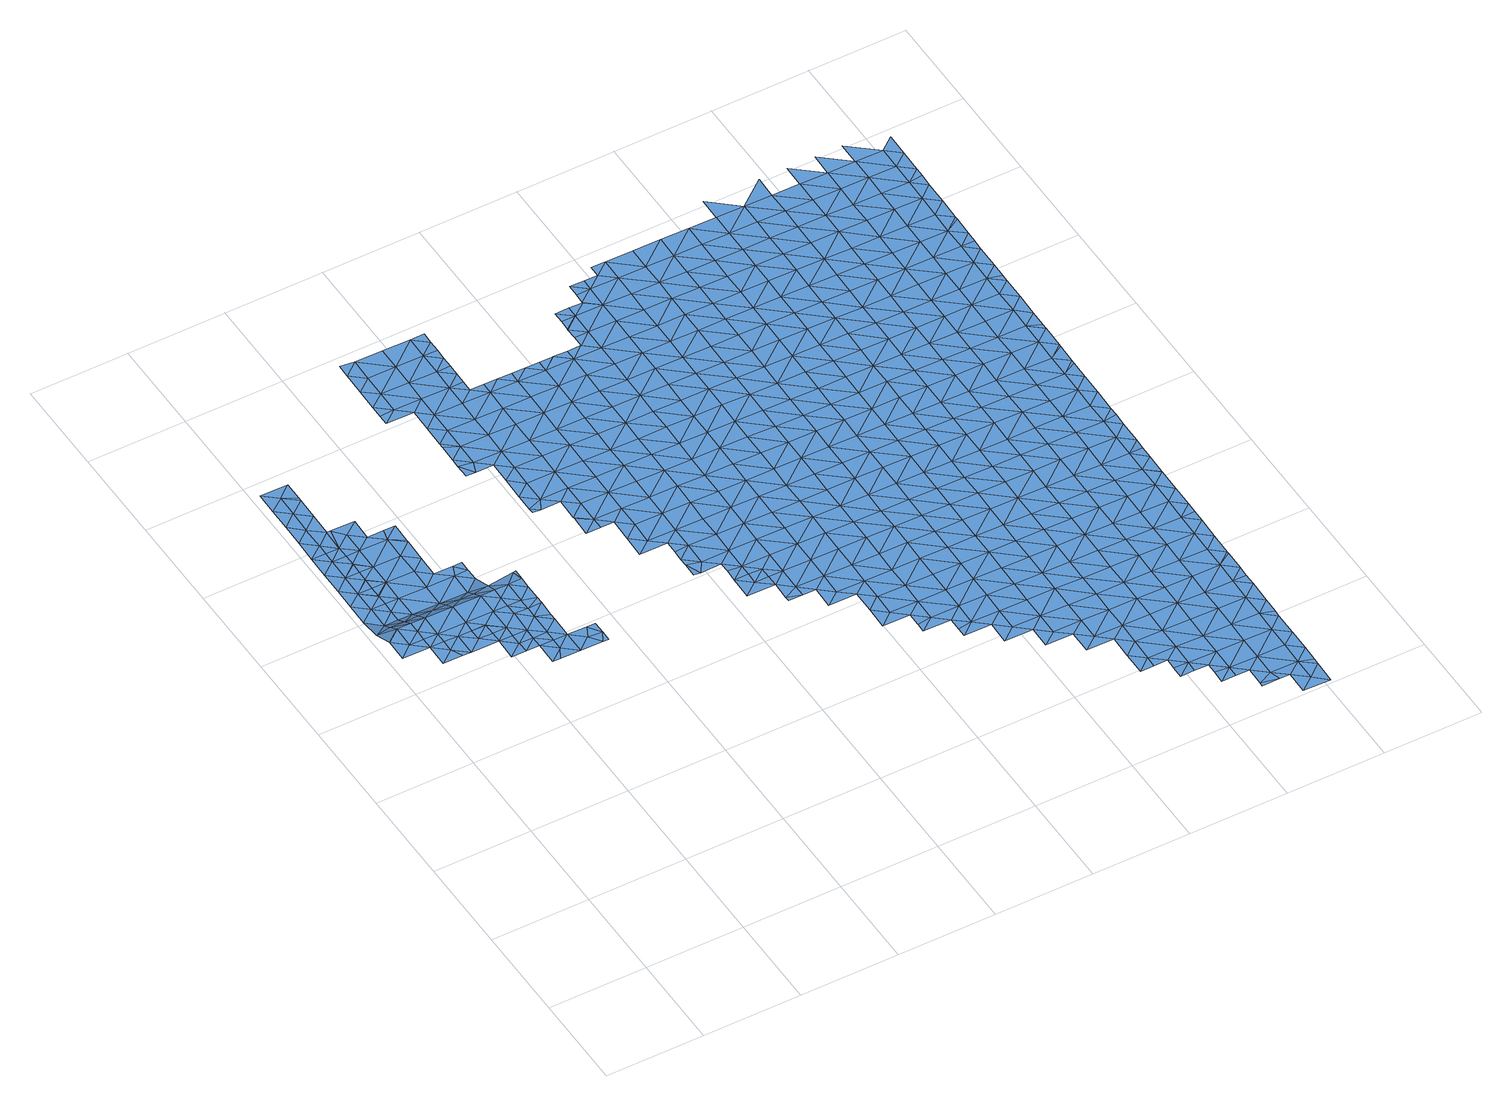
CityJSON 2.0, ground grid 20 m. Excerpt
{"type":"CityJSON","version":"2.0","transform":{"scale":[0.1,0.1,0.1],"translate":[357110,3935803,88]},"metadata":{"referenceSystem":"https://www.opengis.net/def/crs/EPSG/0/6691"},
"CityObjects":{
"waterbody1":{"type":"WaterBody","attributes":{"name":"10","class":"1140","function":"1","WaterBodyRiverFloodingRiskAttribute.description":"5","WaterBodyRiverFloodingRiskAttribute.rankOrg":"2","WaterBodyRiverFloodingRiskAttribute.adminType":"2","WaterBodyRiverFloodingRiskAttribute.scale":"L2"},"geometry":[{"type":"MultiSurface","lod":"1","boundaries":[[[0,1,2]],[[1,0,3]],[[0,4,3]],[[5,6,7]],[[6,5,3]],[[5,8,3]],[[9,10,1]],[[9,1,11]],[[11,3,8]],[[4,6,3]],[[11,1,3]],[[1,10,2]]]}]},
"waterbody2":{"type":"WaterBody","attributes":{"name":"10","class":"1140","function":"1","WaterBodyRiverFloodingRiskAttribute.description":"5","WaterBodyRiverFloodingRiskAttribute.rankOrg":"1","WaterBodyRiverFloodingRiskAttribute.adminType":"2","WaterBodyRiverFloodingRiskAttribute.scale":"L2"},"geometry":[{"type":"MultiSurface","lod":"1","boundaries":[[[12,13,14]],[[12,14,15]],[[15,14,16]],[[14,17,16]],[[18,17,14]],[[19,18,20]],[[21,19,20]],[[20,22,21]],[[21,22,23]],[[24,25,21]],[[25,19,21]],[[26,27,28]],[[5,29,28]],[[7,29,5]],[[8,5,28]],[[8,28,30]],[[13,31,14]],[[28,16,30]],[[27,16,28]],[[20,32,22]],[[33,32,20]],[[20,34,33]],[[14,31,34]],[[35,16,27]],[[15,16,35]],[[17,30,16]],[[14,34,20]],[[20,18,14]],[[29,26,28]],[[23,36,21]],[[21,36,24]]]}]},
"waterbody3":{"type":"WaterBody","attributes":{"name":"10","class":"1140","function":"1","WaterBodyRiverFloodingRiskAttribute.description":"5","WaterBodyRiverFloodingRiskAttribute.rankOrg":"2","WaterBodyRiverFloodingRiskAttribute.adminType":"2","WaterBodyRiverFloodingRiskAttribute.scale":"L2"},"geometry":[{"type":"MultiSurface","lod":"1","boundaries":[[[10,37,38]],[[39,40,41]],[[42,40,39]],[[42,43,40]],[[44,43,38]],[[43,45,38]],[[46,38,37]],[[45,10,38]],[[44,38,46]],[[44,40,43]],[[44,47,40]],[[41,40,47]],[[42,39,48]]]}]},
"waterbody4":{"type":"WaterBody","attributes":{"name":"10","class":"1140","function":"1","WaterBodyRiverFloodingRiskAttribute.description":"5","WaterBodyRiverFloodingRiskAttribute.rankOrg":"3","WaterBodyRiverFloodingRiskAttribute.adminType":"2","WaterBodyRiverFloodingRiskAttribute.scale":"L2"},"geometry":[{"type":"MultiSurface","lod":"1","boundaries":[[[49,50,51]],[[49,51,52]],[[53,54,55]],[[56,57,58]],[[2,10,51]],[[2,51,0]],[[6,4,50]],[[50,7,6]],[[59,7,50]],[[60,49,61]],[[60,62,49]],[[50,49,62]],[[43,42,52]],[[63,64,65]],[[66,65,64]],[[67,65,66]],[[48,65,67]],[[39,65,48]],[[67,66,68]],[[69,66,70]],[[66,71,70]],[[70,71,58]],[[58,71,72]],[[72,56,58]],[[73,56,72]],[[74,70,75]],[[75,70,76]],[[76,58,57]],[[76,70,58]],[[69,70,74]],[[66,64,71]],[[65,47,63]],[[41,47,65]],[[39,41,65]],[[42,48,52]],[[45,43,51]],[[45,51,10]],[[0,50,4]],[[62,59,50]],[[51,50,0]],[[52,51,43]],[[52,48,67]],[[49,52,77]],[[67,77,52]],[[78,77,67]],[[55,54,77]],[[54,61,77]],[[77,61,49]],[[68,78,67]],[[55,77,78]]]}]},
"waterbody5":{"type":"WaterBody","attributes":{"name":"10","class":"1140","function":"1","WaterBodyRiverFloodingRiskAttribute.description":"5","WaterBodyRiverFloodingRiskAttribute.rankOrg":"1","WaterBodyRiverFloodingRiskAttribute.adminType":"2","WaterBodyRiverFloodingRiskAttribute.scale":"L2"},"geometry":[{"type":"MultiSurface","lod":"1","boundaries":[[[64,63,79]],[[63,47,79]],[[80,79,81]],[[72,79,80]],[[80,73,72]],[[64,72,71]],[[64,79,72]],[[79,47,81]]]}]},
"waterbody6":{"type":"WaterBody","attributes":{"name":"10","class":"1140","function":"1","WaterBodyRiverFloodingRiskAttribute.description":"5","WaterBodyRiverFloodingRiskAttribute.rankOrg":"2","WaterBodyRiverFloodingRiskAttribute.adminType":"2","WaterBodyRiverFloodingRiskAttribute.scale":"L2"},"geometry":[{"type":"MultiSurface","lod":"1","boundaries":[[[29,7,26]],[[26,7,82]],[[7,59,82]],[[59,62,82]],[[62,60,83]],[[60,61,83]],[[54,84,61]],[[54,53,84]],[[83,82,62]],[[27,26,82]],[[82,85,27]],[[35,27,85]],[[15,86,12]],[[13,12,86]],[[13,86,31]],[[31,86,34]],[[34,86,87]],[[33,34,87]],[[88,25,24]],[[89,90,91]],[[89,84,90]],[[89,83,84]],[[92,83,89]],[[92,85,83]],[[92,86,85]],[[93,86,92]],[[93,94,86]],[[95,94,93]],[[96,94,95]],[[96,97,94]],[[98,97,96]],[[99,97,98]],[[97,99,100]],[[101,25,88]],[[102,103,104]],[[105,103,102]],[[105,106,103]],[[107,106,105]],[[108,103,109]],[[110,97,111]],[[110,87,97]],[[22,87,110]],[[32,87,22]],[[23,22,110]],[[112,113,107]],[[88,113,112]],[[88,112,101]],[[101,112,114]],[[114,112,105]],[[107,105,112]],[[109,103,106]],[[105,102,114]],[[108,104,103]],[[95,93,115]],[[87,94,97]],[[33,87,32]],[[85,15,35]],[[111,97,100]],[[116,115,89]],[[117,116,91]],[[89,91,116]],[[90,84,53]],[[83,61,84]],[[89,115,92]],[[83,85,82]],[[85,86,15]],[[94,87,86]],[[93,92,115]],[[118,119,120]],[[111,119,118]],[[120,113,36]],[[36,113,88]],[[110,118,36]],[[23,110,36]],[[118,110,111]],[[120,36,118]],[[24,36,88]]]}]},
"waterbody7":{"type":"WaterBody","attributes":{"name":"10","class":"1140","function":"1","WaterBodyRiverFloodingRiskAttribute.description":"5","WaterBodyRiverFloodingRiskAttribute.rankOrg":"2","WaterBodyRiverFloodingRiskAttribute.adminType":"2","WaterBodyRiverFloodingRiskAttribute.scale":"L2"},"geometry":[{"type":"MultiSurface","lod":"1","boundaries":[[[121,122,73]],[[123,124,122]],[[57,122,124]],[[56,122,57]],[[56,73,122]],[[123,122,121]]]}]},
"waterbody8":{"type":"WaterBody","attributes":{"name":"10","class":"1140","function":"1","WaterBodyRiverFloodingRiskAttribute.description":"5","WaterBodyRiverFloodingRiskAttribute.rankOrg":"1","WaterBodyRiverFloodingRiskAttribute.adminType":"2","WaterBodyRiverFloodingRiskAttribute.scale":"L2"},"geometry":[{"type":"MultiSurface","lod":"1","boundaries":[[[68,66,69]],[[69,125,126]],[[125,127,126]],[[128,129,130]],[[125,69,74]],[[68,69,126]],[[53,55,131]],[[129,131,127]],[[128,53,131]],[[128,131,129]],[[78,131,55]],[[126,78,68]],[[131,78,126]],[[131,126,127]]]}]},
"waterbody9":{"type":"WaterBody","attributes":{"name":"10","class":"1140","function":"1","WaterBodyRiverFloodingRiskAttribute.description":"5","WaterBodyRiverFloodingRiskAttribute.rankOrg":"3","WaterBodyRiverFloodingRiskAttribute.adminType":"2","WaterBodyRiverFloodingRiskAttribute.scale":"L2"},"geometry":[{"type":"MultiSurface","lod":"1","boundaries":[[[132,133,134]],[[132,135,124]],[[135,57,124]],[[136,57,135]],[[136,134,137]],[[136,135,134]],[[135,132,134]]]}]},
"waterbody10":{"type":"WaterBody","attributes":{"name":"10","class":"1140","function":"1","WaterBodyRiverFloodingRiskAttribute.description":"5","WaterBodyRiverFloodingRiskAttribute.rankOrg":"2","WaterBodyRiverFloodingRiskAttribute.adminType":"2","WaterBodyRiverFloodingRiskAttribute.scale":"L2"},"geometry":[{"type":"MultiSurface","lod":"1","boundaries":[[[138,139,140]],[[141,142,143]],[[144,145,138]],[[141,146,142]],[[144,138,140]],[[147,148,149]],[[150,141,143]],[[151,152,147]],[[149,151,147]],[[153,154,146]],[[141,153,146]],[[155,144,140]],[[156,157,158]],[[156,145,157]],[[145,144,157]],[[151,159,152]],[[160,161,158]],[[157,160,158]],[[162,163,154]],[[153,162,154]],[[149,164,151]],[[165,152,159]],[[166,167,168]],[[169,157,144]],[[155,169,144]],[[170,153,141]],[[159,171,165]],[[172,166,168]],[[173,150,161]],[[165,171,155]],[[160,173,161]],[[167,166,174]],[[170,141,150]],[[175,163,176]],[[177,164,174]],[[163,162,176]],[[157,178,160]],[[179,151,164]],[[173,170,150]],[[151,180,159]],[[169,155,171]],[[170,181,153]],[[153,182,162]],[[174,166,177]],[[183,173,160]],[[177,179,164]],[[181,182,153]],[[159,180,171]],[[166,172,184]],[[182,176,162]],[[178,157,169]],[[185,186,187]],[[178,183,160]],[[185,188,184]],[[151,179,180]],[[171,189,169]],[[186,190,187]],[[191,166,184]],[[166,192,177]],[[193,170,173]],[[188,185,187]],[[180,189,171]],[[194,195,196]],[[182,197,176]],[[191,192,166]],[[196,198,194]],[[193,181,170]],[[199,173,183]],[[191,184,188]],[[200,194,198]],[[200,201,202]],[[179,177,192]],[[190,203,187]],[[204,205,169]],[[193,173,199]],[[202,201,190]],[[204,169,189]],[[196,206,198]],[[178,169,205]],[[178,207,183]],[[200,198,201]],[[193,208,181]],[[181,209,182]],[[180,179,210]],[[188,211,191]],[[208,209,181]],[[188,187,211]],[[212,199,183]],[[179,192,210]],[[190,201,203]],[[182,213,197]],[[214,193,199]],[[211,187,203]],[[207,178,205]],[[191,215,192]],[[216,180,210]],[[217,218,219]],[[211,215,191]],[[189,180,220]],[[212,214,199]],[[206,217,219]],[[218,221,219]],[[201,198,222]],[[198,206,222]],[[223,208,193]],[[219,222,206]],[[220,180,216]],[[204,189,220]],[[224,223,193]],[[212,183,207]],[[225,210,192]],[[224,193,214]],[[222,226,201]],[[227,205,204]],[[215,228,192]],[[229,230,231]],[[182,209,213]],[[221,232,219]],[[203,201,226]],[[228,225,192]],[[230,233,234]],[[229,233,230]],[[235,236,208]],[[208,236,209]],[[235,208,223]],[[237,204,220]],[[203,238,211]],[[239,214,212]],[[240,238,203]],[[236,241,209]],[[216,210,225]],[[242,220,216]],[[240,203,226]],[[227,204,237]],[[207,205,227]],[[243,215,211]],[[244,212,207]],[[241,245,209]],[[209,245,213]],[[246,247,232]],[[246,234,247]],[[234,233,247]],[[229,248,233]],[[249,239,212]],[[219,232,250]],[[238,243,211]],[[245,251,213]],[[252,237,220]],[[242,216,225]],[[222,219,253]],[[244,207,227]],[[215,254,228]],[[242,252,220]],[[232,247,250]],[[244,255,212]],[[253,219,250]],[[248,256,233]],[[253,257,222]],[[243,254,215]],[[258,259,248]],[[228,254,225]],[[226,222,257]],[[260,259,258]],[[249,212,255]],[[252,261,237]],[[237,262,227]],[[257,263,226]],[[263,238,240]],[[264,242,225]],[[261,262,237]],[[247,233,265]],[[240,226,263]],[[254,264,225]],[[248,259,256]],[[227,266,244]],[[267,268,269]],[[265,270,247]],[[271,249,255]],[[233,256,265]],[[262,266,227]],[[238,272,243]],[[250,247,270]],[[263,272,238]],[[273,267,269]],[[244,266,255]],[[264,274,242]],[[242,275,252]],[[276,271,255]],[[253,250,270]],[[267,277,268]],[[268,277,260]],[[243,278,254]],[[270,279,253]],[[252,275,261]],[[280,276,255]],[[256,259,281]],[[259,260,281]],[[257,253,279]],[[282,264,254]],[[242,274,275]],[[279,283,257]],[[257,284,263]],[[243,272,278]],[[278,282,254]],[[285,286,287]],[[260,277,281]],[[273,288,267]],[[255,266,280]],[[286,285,273]],[[262,261,289]],[[256,281,290]],[[265,256,291]],[[264,292,274]],[[263,293,272]],[[294,285,287]],[[277,267,288]],[[261,275,289]],[[291,295,265]],[[296,276,280]],[[256,290,291]],[[257,283,284]],[[297,298,262]],[[272,293,278]],[[292,264,282]],[[270,265,295]],[[273,285,288]],[[281,277,299]],[[262,289,297]],[[266,262,298]],[[293,263,284]],[[275,274,300]],[[277,288,299]],[[279,270,301]],[[296,280,302]],[[303,304,305]],[[274,292,300]],[[290,281,306]],[[280,266,307]],[[283,279,301]],[[302,280,308]],[[304,303,294]],[[270,295,301]],[[309,310,275]],[[310,297,289]],[[281,299,306]],[[311,278,293]],[[309,275,300]],[[312,303,305]],[[266,298,307]],[[282,278,313]],[[282,314,292]],[[288,285,315]],[[308,280,307]],[[289,275,310]],[[285,294,315]],[[284,283,316]],[[313,278,311]],[[316,283,301]],[[317,298,297]],[[290,306,318]],[[291,290,319]],[[294,303,315]],[[292,320,300]],[[299,288,321]],[[319,290,318]],[[295,291,319]],[[322,308,307]],[[293,284,323]],[[324,311,293]],[[320,309,300]],[[288,315,321]],[[323,284,316]],[[282,313,314]],[[298,325,307]],[[326,312,327]],[[312,328,303]],[[297,310,317]],[[329,322,307]],[[301,295,330]],[[331,313,311]],[[330,295,319]],[[320,292,314]],[[332,310,309]],[[299,321,333]],[[324,293,323]],[[306,299,334]],[[335,326,327]],[[325,298,317]],[[328,336,303]],[[326,328,312]],[[316,301,337]],[[338,323,316]],[[299,333,334]],[[337,301,330]],[[315,303,336]],[[331,311,324]],[[318,306,339]],[[307,340,329]],[[331,341,313]],[[309,320,332]],[[339,342,318]],[[307,325,340]],[[342,330,319]],[[329,340,343]],[[306,334,339]],[[338,316,337]],[[321,315,344]],[[345,346,310]],[[347,324,323]],[[319,318,342]],[[345,310,332]],[[314,313,348]],[[335,349,326]],[[317,310,346]],[[350,337,330]],[[351,352,353]],[[315,336,344]],[[354,347,323]],[[351,343,352]],[[348,313,341]],[[348,355,314]],[[354,323,338]],[[333,321,356]],[[343,340,352]],[[346,357,317]],[[358,331,324]],[[359,360,353]],[[335,361,362]],[[357,340,325]],[[342,350,330]],[[363,362,361]],[[328,326,349]],[[320,314,355]],[[320,364,332]],[[356,321,344]],[[334,333,356]],[[325,317,357]],[[365,359,366]],[[359,353,352]],[[365,360,359]],[[358,341,331]],[[349,335,362]],[[356,367,334]],[[350,368,337]],[[337,369,338]],[[332,364,345]],[[336,328,370]],[[339,334,367]],[[370,328,349]],[[340,371,352]],[[368,369,337]],[[372,366,359]],[[358,324,347]],[[364,320,355]],[[338,369,354]],[[373,346,345]],[[367,374,339]],[[358,375,341]],[[376,363,377]],[[344,336,378]],[[363,379,362]],[[342,339,374]],[[340,357,380]],[[378,336,370]],[[352,381,359]],[[348,341,375]],[[354,382,347]],[[383,357,346]],[[384,355,348]],[[369,382,354]],[[372,359,385]],[[349,362,379]],[[340,380,371]],[[345,364,373]],[[386,367,356]],[[376,379,363]],[[381,385,359]],[[350,342,387]],[[388,370,349]],[[377,389,376]],[[350,390,368]],[[344,378,391]],[[356,344,386]],[[342,374,387]],[[392,348,375]],[[387,390,350]],[[383,346,373]],[[382,393,347]],[[347,394,358]],[[388,378,370]],[[352,371,381]],[[395,396,397]],[[398,349,379]],[[344,391,386]],[[393,394,347]],[[381,399,385]],[[364,355,384]],[[400,397,396]],[[386,401,367]],[[380,357,402]],[[358,394,375]],[[403,371,380]],[[348,392,384]],[[368,404,369]],[[388,349,398]],[[389,405,376]],[[406,391,378]],[[381,407,399]],[[374,367,401]],[[408,379,376]],[[357,383,402]],[[400,409,389]],[[410,407,411]],[[410,399,407]],[[374,412,387]],[[413,392,375]],[[388,406,378]],[[373,364,414]],[[400,396,409]],[[415,381,371]],[[368,390,416]],[[395,417,396]],[[405,408,376]],[[408,398,379]],[[403,380,402]],[[394,413,375]],[[364,384,414]],[[414,418,373]],[[409,405,389]],[[403,415,371]],[[419,411,407]],[[391,420,386]],[[421,384,392]],[[368,416,404]],[[406,420,391]],[[383,373,418]],[[374,401,412]],[[412,422,387]],[[423,424,425]],[[426,409,396]],[[382,369,427]],[[417,426,396]],[[428,388,398]],[[423,417,424]],[[390,387,422]],[[415,429,381]],[[393,382,427]],[[407,430,419]],[[390,431,416]],[[432,414,384]],[[369,404,427]],[[420,433,386]],[[423,425,434]],[[435,436,383]],[[421,392,413]],[[437,405,409]],[[427,438,393]],[[439,406,388]],[[423,426,417]],[[401,386,433]],[[383,418,435]],[[402,383,436]],[[428,398,408]],[[402,440,403]],[[407,381,441]],[[426,437,409]],[[438,442,393]],[[443,418,414]],[[444,423,434]],[[401,445,412]],[[390,422,431]],[[432,384,421]],[[407,441,430]],[[394,393,442]],[[381,429,441]],[[446,445,401]],[[439,388,428]],[[447,420,406]],[[437,448,405]],[[405,449,408]],[[413,394,442]],[[450,435,418]],[[401,433,446]],[[413,451,421]],[[416,431,452]],[[453,426,423]],[[443,414,432]],[[404,416,454]],[[448,449,405]],[[402,436,440]],[[442,451,413]],[[422,412,445]],[[415,403,455]],[[456,457,444]],[[453,423,444]],[[427,404,454]],[[456,458,457]],[[422,459,431]],[[460,430,461]],[[462,432,421]],[[406,439,463]],[[416,452,454]],[[464,436,435]],[[458,465,457]],[[430,441,461]],[[429,415,455]],[[450,418,443]],[[428,408,449]],[[466,439,428]],[[403,440,455]],[[451,462,421]],[[429,467,441]],[[433,420,447]],[[426,468,437]],[[406,463,447]],[[438,427,469]],[[453,444,457]],[[447,470,433]],[[471,440,436]],[[422,445,459]],[[427,454,469]],[[464,435,450]],[[462,472,432]],[[432,473,443]],[[457,465,474]],[[446,433,470]],[[452,431,475]],[[439,476,463]],[[429,455,467]],[[426,453,468]],[[468,477,437]],[[437,478,448]],[[428,449,466]],[[466,476,439]],[[479,480,481]],[[482,455,440]],[[431,459,475]],[[461,441,483]],[[438,469,484]],[[471,436,464]],[[442,438,485]],[[486,453,457]],[[443,487,450]],[[480,488,474]],[[448,478,449]],[[441,467,483]],[[451,442,485]],[[445,489,459]],[[463,490,447]],[[446,470,491]],[[438,484,485]],[[445,446,489]],[[492,486,457]],[[493,467,455]],[[452,475,494]],[[486,468,453]],[[432,472,473]],[[454,452,495]],[[457,474,492]],[[478,437,477]],[[480,479,488]],[[496,466,449]],[[482,440,471]],[[485,497,451]],[[490,470,447]],[[498,461,483]],[[499,463,476]],[[469,454,495]],[[492,474,488]],[[446,491,489]],[[478,496,449]],[[462,451,497]],[[452,494,495]],[[462,500,472]],[[443,473,487]],[[501,488,479]],[[493,455,482]],[[502,491,470]],[[464,450,503]],[[475,459,504]],[[505,476,466]],[[463,499,490]],[[486,506,468]],[[467,507,483]],[[468,508,477]],[[484,469,509]],[[471,464,503]],[[459,489,504]],[[510,492,488]],[[511,501,512]],[[501,510,488]],[[469,495,509]],[[450,487,503]],[[462,497,500]],[[505,499,476]],[[513,467,493]],[[477,508,478]],[[494,475,514]],[[466,496,515]],[[473,472,516]],[[470,490,502]],[[517,484,509]],[[482,471,518]],[[519,493,482]],[[475,504,514]],[[507,467,513]],[[508,468,506]],[[507,520,483]],[[518,471,503]],[[485,484,521]],[[505,466,515]],[[522,486,492]],[[472,500,516]],[[489,491,523]],[[524,496,478]],[[512,525,511]],[[518,519,482]],[[510,526,492]],[[499,527,490]],[[510,501,511]],[[498,483,520]],[[521,484,517]],[[528,503,487]],[[491,502,523]],[[526,522,492]],[[494,514,529]],[[530,473,516]],[[495,494,531]],[[532,524,478]],[[524,515,496]],[[497,485,533]],[[497,534,500]],[[486,522,506]],[[487,473,528]],[[532,478,508]],[[531,494,529]],[[535,510,511]],[[509,495,531]],[[499,505,527]],[[528,473,530]],[[490,536,502]],[[537,518,503]],[[489,523,538]],[[485,521,533]],[[504,489,539]],[[513,493,540]],[[541,507,513]],[[511,525,535]],[[542,536,490]],[[536,523,502]],[[514,504,539]],[[493,519,540]],[[543,526,510]],[[506,544,508]],[[517,509,545]],[[489,538,539]],[[516,500,534]],[[546,543,510]],[[547,530,516]],[[490,527,542]],[[545,509,531]],[[546,510,535]],[[548,521,517]],[[497,533,534]],[[544,532,508]],[[545,549,517]],[[550,519,518]],[[541,513,540]],[[551,506,522]],[[552,520,507]],[[503,528,537]],[[553,538,523]],[[537,554,518]],[[529,514,555]],[[505,556,527]],[[541,557,507]],[[548,533,521]],[[515,524,558]],[[555,514,539]],[[505,515,556]],[[536,553,523]],[[526,559,522]],[[547,516,534]],[[544,506,551]],[[557,552,507]],[[560,528,530]],[[559,526,543]],[[561,524,532]],[[515,558,556]],[[519,562,540]],[[563,564,529]],[[564,545,531]],[[548,517,549]],[[565,539,538]],[[563,529,555]],[[559,566,522]],[[567,560,530]],[[522,566,551]],[[531,529,564]],[[568,561,532]],[[518,554,550]],[[542,527,569]],[[530,547,567]],[[568,532,544]],[[570,565,538]],[[524,561,558]],[[565,555,539]],[[571,536,542]],[[572,549,545]],[[566,573,551]],[[574,544,551]],[[534,533,575]],[[527,556,569]],[[537,528,560]],[[538,553,570]],[[575,533,548]],[[562,519,550]],[[541,540,562]],[[576,557,541]],[[574,551,573]],[[577,563,555]],[[562,576,541]],[[536,571,553]],[[561,578,558]],[[579,568,544]],[[558,580,556]],[[581,582,534]],[[542,569,583]],[[572,545,564]],[[554,537,584]],[[565,577,555]],[[547,582,567]],[[549,585,548]],[[579,544,574]],[[534,575,581]],[[580,569,556]],[[547,534,582]],[[557,586,552]],[[537,560,584]],[[587,570,553]],[[554,588,550]],[[576,586,557]],[[542,583,571]],[[585,575,548]],[[589,561,568]],[[590,549,572]],[[563,591,564]],[[567,592,560]],[[593,568,579]],[[554,584,594]],[[558,578,580]],[[589,568,593]],[[595,591,563]],[[585,549,590]],[[596,581,575]],[[597,584,560]],[[553,571,587]],[[589,598,561]],[[588,554,594]],[[570,599,565]],[[562,550,588]],[[600,576,562]],[[563,577,595]],[[592,567,582]],[[598,601,561]],[[602,603,569]],[[578,561,601]],[[588,600,562]],[[602,569,580]],[[572,564,591]],[[604,571,583]],[[552,586,605]],[[606,590,572]],[[583,569,603]],[[607,594,584]],[[570,587,608]],[[596,575,585]],[[609,582,581]],[[597,560,592]],[[591,606,572]],[[576,610,586]],[[580,578,611]],[[577,565,599]],[[612,595,577]],[[600,610,576]],[[578,601,611]],[[571,604,587]],[[570,608,599]],[[613,585,590]],[[614,581,596]],[[607,584,597]],[[580,615,602]],[[616,588,594]],[[607,617,594]],[[583,603,604]],[[586,618,605]],[[580,611,615]],[[619,613,590]],[[613,596,585]],[[592,582,609]],[[619,590,606]],[[604,620,587]],[[617,616,594]],[[616,600,588]],[[577,599,612]],[[581,614,609]],[[612,621,595]],[[622,623,602]],[[602,623,603]],[[622,602,615]],[[608,587,620]],[[591,595,621]],[[586,610,624]],[[625,606,591]],[[597,592,626]],[[608,627,599]],[[596,628,614]],[[623,629,603]],[[630,605,618]],[[613,628,596]],[[603,629,604]],[[600,631,610]],[[592,609,626]],[[586,624,618]],[[627,612,599]],[[616,631,600]],[[632,619,606]],[[633,608,620]],[[625,591,621]],[[634,635,597]],[[629,636,604]],[[628,637,614]],[[614,638,609]],[[610,639,624]],[[597,626,634]],[[607,597,635]],[[627,608,633]],[[640,621,612]],[[620,604,636]],[[638,626,609]],[[617,607,635]],[[627,640,612]],[[641,633,620]],[[606,625,632]],[[642,620,636]],[[635,643,617]],[[641,620,642]],[[610,631,639]],[[644,628,613]],[[638,614,637]],[[645,634,626]],[[616,617,643]],[[621,646,625]],[[618,624,647]],[[619,632,648]],[[613,619,644]],[[647,624,639]],[[649,633,641]],[[616,650,631]],[[651,646,621]],[[646,632,625]],[[647,652,618]],[[627,633,653]],[[651,621,640]],[[653,633,649]],[[619,648,644]],[[628,654,637]],[[645,626,638]],[[652,655,618]],[[656,635,634]],[[631,650,639]],[[645,657,634]],[[616,643,658]],[[640,627,659]],[[627,653,659]],[[632,660,648]],[[656,643,635]],[[650,616,658]],[[646,660,632]],[[628,644,654]],[[640,661,651]],[[662,661,640]],[[650,663,639]],[[640,659,662]],[[664,665,637]],[[647,639,663]],[[638,665,645]],[[666,652,647]],[[634,657,656]],[[648,667,644]],[[643,668,658]],[[637,654,664]],[[661,669,651]],[[638,637,665]],[[663,666,647]],[[667,654,644]],[[646,651,669]],[[670,648,660]],[[668,643,656]],[[669,671,646]],[[645,672,657]],[[668,673,658]],[[646,671,660]],[[648,670,667]],[[650,658,673]],[[674,663,650]],[[645,665,675]],[[673,674,650]],[[652,666,676]],[[677,660,671]],[[672,645,675]],[[670,660,678]],[[656,657,672]],[[660,677,678]],[[654,667,679]],[[664,654,680]],[[672,681,656]],[[663,682,666]],[[683,670,678]],[[680,654,679]],[[665,664,680]],[[667,670,684]],[[681,685,656]],[[685,673,668]],[[670,683,684]],[[666,682,676]],[[668,656,685]],[[684,686,667]],[[663,674,687]],[[679,667,686]],[[665,680,688]],[[663,687,682]],[[675,665,689]],[[673,690,674]],[[679,691,680]],[[692,679,686]],[[689,665,688]],[[693,681,672]],[[694,676,695]],[[679,692,691]],[[674,690,687]],[[672,675,693]],[[673,685,696]],[[691,697,680]],[[676,682,695]],[[688,680,697]],[[675,689,693]],[[698,685,681]],[[673,696,690]],[[699,689,688]],[[697,699,688]],[[700,681,693]],[[701,693,689]],[[687,690,702]],[[682,687,703]],[[704,689,699]],[[696,685,698]],[[703,687,702]],[[695,682,703]],[[701,689,704]],[[681,700,698]],[[705,690,696]],[[706,693,701]],[[705,702,690]],[[700,693,706]],[[707,695,708]],[[708,695,703]],[[696,698,709]],[[710,700,706]],[[705,696,709]],[[698,700,711]],[[700,710,711]],[[705,712,702]],[[698,713,709]],[[714,713,698]],[[703,702,712]],[[715,708,703]],[[698,711,714]],[[712,715,703]],[[713,716,709]],[[717,718,708]],[[705,709,716]],[[715,717,708]],[[716,719,705]],[[712,705,719]],[[719,720,712]],[[712,721,715]],[[712,720,721]],[[722,717,715]],[[721,722,715]],[[722,723,717]]]}]},
"waterbody11":{"type":"WaterBody","attributes":{"name":"10","class":"1140","function":"1","WaterBodyRiverFloodingRiskAttribute.description":"5","WaterBodyRiverFloodingRiskAttribute.rankOrg":"3","WaterBodyRiverFloodingRiskAttribute.adminType":"2","WaterBodyRiverFloodingRiskAttribute.scale":"L2"},"geometry":[{"type":"MultiSurface","lod":"1","boundaries":[[[724,221,218]],[[221,724,232]],[[724,246,232]],[[724,234,246]],[[725,234,724]],[[218,725,724]]]}]}
},
"vertices":[
[67,906,36],[38,884,36],[66,884,36],[39,930,36],[67,907,36],[39,953,21],[67,930,36],[68,952,21],[11,953,15],[10,861,36],[66,860,36],[11,908,36],
[69,1046,5],[69,1068,5],[41,1069,5],[69,1045,5],[41,1023,5],[13,1047,5],[14,1092,5],[14,1139,5],[42,1115,5],[43,1161,5],[71,1138,5],[71,1161,5],[43,1185,5],[15,1185,5],[68,976,5],[68,999,5],[40,976,5],[68,953,20],[12,1000,5],[70,1091,5],[71,1137,5],[70,1114,5],[70,1092,5],[69,1022,5],[71,1184,5],
[65,814,36],[94,837,36],[179,858,36],[151,836,36],[179,835,36],[151,859,36],[123,859,36],[122,813,36],[95,860,36],[105,813,36],[179,812,36],[179,859,36],
[152,928,36],[96,929,36],[95,883,36],[152,882,36],[238,950,26],[209,950,21],[238,927,36],[263,765,36],[291,765,36],[264,788,36],[96,952,21],[153,951,21],[181,951,21],[125,952,21],[207,812,36],[235,811,36],[208,835,36],[237,858,36],[208,881,36],[237,881,36],[265,857,36],[264,834,36],[236,811,36],[235,788,36],[235,766,36],[293,857,36],[292,823,36],[292,810,36],[209,927,36],[237,904,36],
[207,789,36],[207,766,36],[178,766,36],
[97,975,5],[153,974,5],[210,973,5],[97,1022,5],[98,1068,5],[99,1114,5],[44,1207,5],[211,1020,5],[239,996,5],[239,1022,5],[154,1021,5],[155,1067,5],[155,1113,5],[183,1089,5],[184,1136,5],[156,1160,5],[184,1141,5],[185,1182,5],[161,1183,5],[16,1231,5],[17,1324,5],[46,1346,5],[18,1369,5],[45,1300,5],[74,1323,5],[73,1276,5],[74,1368,5],[74,1330,5],[99,1161,5],[128,1183,5],[44,1253,5],[72,1230,5],[17,1277,5],[182,1044,5],[220,1043,5],[239,1043,5],[100,1207,5],[129,1229,5],[79,1230,5],
[234,719,36],[263,742,36],[251,719,36],[291,718,36],
[293,872,36],[265,880,36],[293,903,36],[289,949,35],[294,927,36],[294,949,36],[266,927,36],
[337,717,36],[348,717,36],[348,738,36],[319,741,36],[331,764,36],[348,764,36],
[356,1254,7],[356,1225,7],[375,1225,7],[331,1434,7],[302,1432,7],[302,1411,7],[384,1248,7],[356,1272,7],[302,1458,7],[410,1097,7],[410,1086,7],[426,1085,7],[359,1410,7],[439,1108,7],[410,1132,7],[331,1480,7],[303,1503,7],[412,1224,7],[357,1308,7],[385,1295,7],[357,1318,7],[439,1155,7],[386,1341,7],[358,1364,7],[332,1526,7],[304,1550,7],[467,1085,7],[411,1179,7],[494,1016,7],[466,1035,7],[465,993,7],[441,1247,7],[387,1433,7],[440,1201,7],[495,992,7],[386,1387,7],[466,1039,7],[304,1577,7],[333,1573,7],[495,1062,7],[442,1294,7],[495,1108,7],[496,1154,7],[388,1479,7],[389,1525,7],[442,1340,7],[522,992,7],[521,945,7],[520,900,6],[549,922,6],[550,968,7],[497,1200,7],[577,899,6],[550,1015,7],[551,1061,7],[444,1432,7],[576,835,6],[576,806,6],[589,805,6],[389,1572,7],[604,828,6],[443,1386,7],[576,852,6],[605,875,6],[577,873,6],[606,921,6],[498,1246,7],[498,1293,7],[632,805,6],[499,1339,7],[445,1478,7],[445,1524,7],[552,1107,7],[606,967,7],[500,1385,7],[446,1571,7],[472,1409,7],[607,1014,7],[553,1153,7],[632,784,6],[631,759,6],[660,782,6],[553,1199,7],[660,759,6],[661,828,6],[473,1455,7],[472,1432,7],[609,1106,7],[662,874,6],[555,1292,7],[608,1060,7],[716,665,6],[687,674,6],[687,665,6],[688,758,6],[715,688,6],[688,712,6],[473,1478,7],[473,1501,7],[554,1245,7],[663,966,7],[500,1408,7],[662,920,6],[474,1524,7],[609,1152,7],[664,1013,7],[556,1338,7],[474,1547,7],[688,735,6],[716,735,6],[743,664,6],[528,1408,7],[717,781,6],[475,1571,7],[610,1198,7],[717,827,6],[665,1059,7],[556,1384,7],[772,687,6],[718,873,6],[742,619,6],[771,641,6],[799,618,6],[611,1244,7],[612,1291,7],[719,919,6],[665,1105,7],[773,734,6],[612,1337,7],[826,548,6],[799,571,6],[798,525,6],[773,780,6],[557,1407,7],[720,965,7],[854,524,6],[666,1151,7],[667,1197,7],[585,1407,7],[827,594,6],[720,1012,7],[774,826,6],[613,1383,7],[828,640,6],[721,1058,7],[775,872,6],[776,918,6],[882,501,6],[854,497,6],[853,478,6],[883,547,6],[667,1244,7],[829,686,6],[829,733,6],[722,1104,7],[776,964,7],[910,477,6],[830,779,6],[613,1406,7],[668,1290,7],[669,1336,7],[884,593,6],[723,1151,7],[831,825,6],[641,1406,7],[938,454,6],[910,450,6],[910,431,6],[884,639,6],[670,1382,7],[642,1406,7],[723,1197,7],[724,1243,7],[777,1011,7],[966,430,6],[778,1057,7],[779,1103,7],[939,500,6],[832,871,6],[725,1289,7],[885,685,6],[886,732,6],[779,1150,7],[940,546,6],[670,1405,7],[832,917,6],[833,963,7],[726,1335,7],[994,406,6],[965,383,6],[995,453,6],[698,1405,7],[887,778,6],[834,1010,7],[780,1196,7],[940,592,6],[941,638,6],[1022,382,6],[996,499,6],[887,824,6],[888,871,6],[942,684,6],[726,1381,7],[834,1056,7],[943,731,6],[699,1405,7],[996,545,6],[781,1242,7],[782,1288,7],[890,963,6],[835,1102,7],[1051,405,6],[943,777,6],[699,1428,7],[727,1428,7],[699,1451,7],[889,917,6],[836,1149,7],[997,591,6],[782,1334,7],[890,1009,6],[728,1474,7],[699,1452,7],[1022,337,6],[1050,359,6],[1078,336,6],[837,1195,7],[700,1474,7],[700,1497,7],[998,637,6],[944,823,6],[945,870,6],[1051,452,6],[784,1427,7],[728,1497,7],[837,1241,7],[998,683,6],[891,1055,6],[1106,312,6],[1077,289,6],[1052,498,6],[1107,358,6],[783,1380,7],[784,1473,7],[946,916,6],[838,1287,7],[893,1148,6],[756,1496,7],[1054,590,6],[999,730,6],[1108,451,6],[1134,289,5],[1000,776,6],[1053,544,6],[892,1101,6],[946,962,6],[947,1008,6],[1160,196,4],[1161,219,4],[1133,196,4],[1107,404,6],[756,1497,7],[1133,242,5],[1054,637,6],[839,1333,7],[840,1379,7],[1001,869,6],[1163,311,5],[1109,497,6],[785,1519,7],[1163,357,5],[1162,265,5],[757,1519,7],[757,1543,7],[1055,683,6],[948,1054,6],[893,1194,7],[840,1426,7],[1001,822,6],[1189,196,4],[894,1240,7],[786,1542,7],[1110,543,6],[948,1100,6],[1056,729,6],[1217,172,4],[1188,174,4],[1188,149,4],[1218,218,4],[1002,915,6],[1164,403,5],[841,1472,7],[814,1542,7],[1057,775,6],[949,1147,6],[1110,590,6],[1216,149,4],[895,1286,7],[896,1332,7],[1218,264,5],[1003,961,6],[1165,450,5],[896,1379,7],[842,1518,7],[1004,1007,6],[950,1193,7],[1245,148,4],[1112,682,6],[1111,636,6],[1166,542,6],[1219,310,5],[1220,357,5],[951,1239,7],[1004,1053,6],[1057,821,6],[1274,171,4],[1058,868,6],[897,1425,7],[1245,128,4],[1273,124,4],[1244,101,4],[1113,728,6],[814,1565,7],[843,1565,7],[1005,1099,6],[1165,496,6],[951,1286,7],[1272,101,4],[1221,403,5],[898,1471,7],[1274,217,4],[1059,914,6],[1167,589,6],[952,1332,7],[1006,1146,6],[1007,1192,7],[1301,101,4],[1113,774,6],[1221,449,5],[1275,263,5],[1276,310,5],[1336,55,4],[1300,63,4],[1300,55,4],[953,1378,7],[898,1517,7],[1060,960,6],[1060,1006,6],[1330,170,4],[1007,1238,7],[1329,77,4],[1168,681,6],[1223,541,6],[1168,635,6],[1330,123,4],[954,1424,7],[1114,820,6],[1115,867,6],[1277,356,5],[1061,1052,6],[899,1564,7],[1222,495,6],[1062,1099,6],[1357,54,4],[1224,588,6],[1008,1285,7],[1169,727,6],[1278,448,5],[1331,216,4],[955,1516,7],[1332,262,5],[1115,913,6],[1385,76,4],[1385,30,4],[1356,8,4],[954,1470,7],[1170,773,6],[1277,402,5],[1063,1145,6],[1116,959,6],[1009,1331,7],[1010,1377,7],[956,1563,7],[1117,1006,6],[1387,169,4],[1224,634,6],[1333,355,5],[1412,7,3],[1386,123,4],[1279,494,6],[1064,1237,7],[1171,819,6],[1063,1191,7],[1171,866,6],[1332,309,5],[1118,1052,6],[1118,1098,6],[1413,53,4],[1280,587,6],[1065,1284,7],[1225,680,6],[1226,726,6],[1010,1423,7],[1011,1469,7],[1280,540,6],[1414,99,4],[1388,261,5],[1172,912,6],[1413,66,4],[1119,1144,6],[1174,1005,6],[1173,958,6],[1066,1376,7],[1388,215,4],[1013,1562,7],[1281,633,6],[1065,1330,7],[1227,772,6],[1335,447,5],[1012,1515,7],[1334,401,5],[1415,145,4],[1121,1236,7],[1390,354,5],[1067,1422,7],[1227,818,6],[1228,865,6],[1282,726,6],[1415,192,4],[1120,1190,7],[1389,308,5],[1335,493,6],[1282,679,6],[1337,586,6],[1229,911,6],[1416,206,4],[1416,237,4],[1174,1051,6],[1068,1468,7],[1283,772,6],[1391,400,5],[1417,284,5],[1391,446,5],[1175,1097,6],[1176,1143,6],[1336,539,6],[1121,1283,7],[1230,1004,6],[1068,1514,7],[1338,632,6],[1123,1375,7],[1418,331,5],[1230,957,6],[1285,864,6],[1177,1189,6],[1417,308,5],[1122,1329,7],[1284,818,6],[1231,1050,6],[1177,1235,6],[1418,371,5],[1339,725,6],[1124,1421,7],[1418,376,5],[1392,492,6],[1393,538,6],[1394,585,6],[1069,1561,7],[1285,910,6],[1178,1282,6],[1338,678,6],[1232,1142,6],[1124,1468,7],[1419,423,5],[1340,771,6],[1287,1003,6],[1232,1096,6],[1420,469,5],[1180,1374,6],[1179,1328,6],[1126,1560,7],[1286,956,6],[1394,631,6],[1341,817,6],[1420,493,5],[1421,515,5],[1125,1514,7],[1341,863,6],[1233,1188,6],[1396,724,6],[1288,1049,6],[1421,561,5],[1070,1607,7],[1180,1421,7],[1342,909,6],[1395,677,6],[1234,1234,6],[1235,1281,6],[1422,608,5],[1288,1095,6],[1289,1141,6],[1181,1467,7],[1397,770,6],[1423,653,5],[1422,610,5],[1235,1327,6],[1344,1002,6],[1290,1188,6],[1398,862,6],[1182,1513,7],[1343,955,6],[1423,678,5],[1237,1420,7],[1397,816,6],[1182,1559,7],[1424,700,6],[1344,1048,6],[1183,1605,7],[1291,1280,6],[1291,1234,6],[1236,1373,6],[1424,747,6],[1399,908,6],[1425,792,6],[1425,774,6],[1238,1466,7],[1345,1094,6],[1346,1141,6],[1238,1512,7],[1400,1001,6],[1292,1326,6],[1426,839,6],[1399,954,6],[1426,885,6],[1347,1233,6],[1293,1372,6],[1294,1419,7],[1347,1187,6],[1239,1558,7],[1427,922,6],[1427,931,6],[1401,1047,6],[1402,1093,6],[1348,1279,6],[1295,1511,7],[1428,971,6],[1428,977,6],[1349,1325,6],[1429,1024,6],[1294,1465,7],[1402,1140,6],[1403,1186,6],[1350,1418,7],[1429,1069,6],[1429,1035,6],[1404,1232,6],[1240,1604,7],[1296,1557,7],[1349,1371,6],[1430,1116,6],[1405,1324,6],[1431,1163,6],[1405,1278,6],[1432,1208,6],[1351,1464,7],[1352,1510,7],[1431,1177,6],[1407,1417,7],[1432,1255,6],[1297,1603,7],[1352,1557,7],[1406,1370,6],[1433,1278,6],[1433,1301,6],[1408,1463,7],[1434,1347,6],[1434,1341,6],[1408,1509,7],[1435,1393,7],[1409,1556,7],[1353,1603,7],[1435,1440,7],[1436,1466,7],[1436,1485,7],[1437,1532,7],[1438,1578,7],
[659,735,6],[630,713,6]
]}
